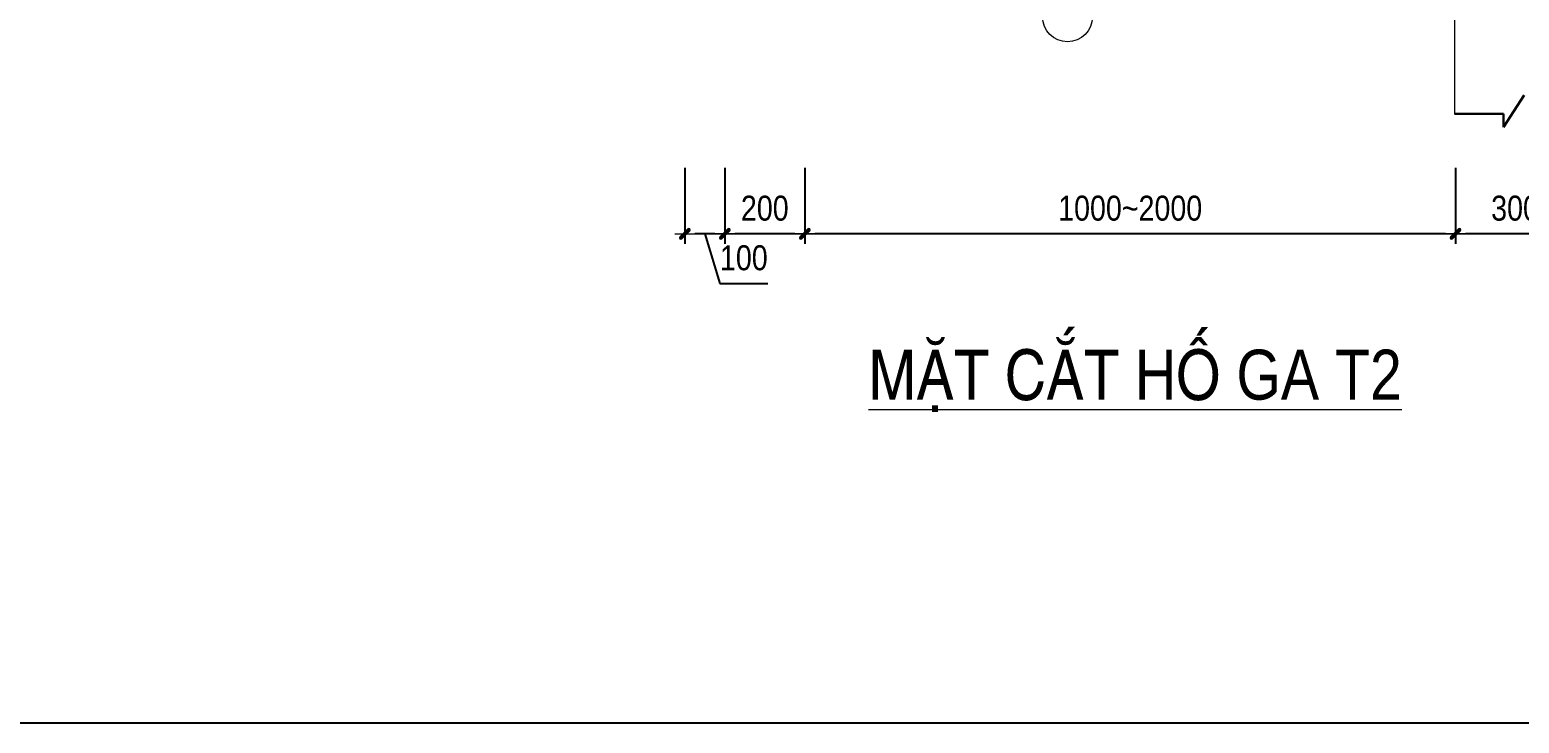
# Model space of a CAD drawing. Header units: millimetres. Extents: x -3568569 to -3536212, y 773195 to 801582.
# Drawn here: x -3541880 to -3538154, y 773195 to 774930 of the extents above; entities that cross this region are included whole.
import ezdxf
from ezdxf.enums import TextEntityAlignment as Align

# ---------------------------------------------------------------- set-up
doc = ezdxf.new("R2010")
doc.units = ezdxf.units.MM
doc.header["$MEASUREMENT"] = 0
doc.linetypes.add('CENTER', pattern=[2, 1.25, -0.25, 0.25, -0.25])
doc.layers.get('0').update_dxf_attribs({"lineweight": 9})
doc.layers.get('Defpoints').update_dxf_attribs({"color": 10, "lineweight": 0})
for name, color, linetype, lineweight in [('CTHEP', 4, 'Continuous', 30), ('DBAO', 2, 'Continuous', 13), ('DGIONG', 1, 'Continuous', 13), ('KTH', 154, 'Continuous', 15), ('STICK', 1, 'Continuous', 9), ('TEXT', 7, 'Continuous', 15)]:
    doc.layers.add(name, color=color, linetype=linetype, lineweight=lineweight)
doc.layers.add('S-Gridline', color=7, linetype='CENTER')
doc.styles.add('TTP-HelCon', font='VHELVCN_0.TTF')
doc.dimstyles.new('TTP-25', dxfattribs={"dimscale": 25, "dimtxt": 2.5, "dimasz": 1, "dimexe": 1, "dimexo": 1, "dimgap": 0.09, "dimtad": 0, "dimdec": 4, "dimrnd": 5, "dimzin": 9, "dimdsep": 46, "dimtxsty": 'TTP-HelCon', "dimblk": 'Stick', "dimcen": 0.09, "dimdle": 1.5, "dimclrd": 256, "dimclre": 256, "dimclrt": 1, "dimadec": 0, "dimazin": 0, "dimtfac": 1, "dimtdec": 4, "dimtmove": 0, "dimatfit": 3, "dimldrblk": 'ARCHTICK', "dimfxl": 1, "dimtvp": 1, "dimtolj": 1, "dimtzin": 0, "dimarcsym": 0})

# ---------------------------------------------------------------- blocks, each defined once
blk = doc.blocks.new('Stick')
at = {"layer": 'STICK'}
h = blk.add_hatch(color=256, dxfattribs=at)
edge = h.paths.add_edge_path()
edge.add_line((0.3, 0.5), (-0.5, -0.3))
edge.add_arc((-0.4, -0.4), 0.141, 135, 315)
edge.add_line((-0.3, -0.5), (0.5, 0.3))
edge.add_arc((0.4, 0.4), 0.141, 315, 495)
blk.add_line((1, 0), (-1, 0), dxfattribs=at)
blk.add_lwpolyline([(0.3, 0.5), (-0.5, -0.3, 1), (-0.3, -0.5), (0.5, 0.3, 1), (0.3, 0.5, 1)], format="xyb", dxfattribs=at)
blk = doc.blocks.new('*D433')
at = {"layer": 'Defpoints', "color": 0, "ltscale": 0.8, "transparency": 16777216}
for p in [(-3538313.7, 774609.7), (-3538016.1, 774609.7), (-3538313.7, 774419.2)]:
    blk.add_point(p, dxfattribs=at)
at = {"layer": 'KTH', "lineweight": -2, "ltscale": 0.8, "transparency": 16777216}
for p, q in [((-3538313.7, 774584.7), (-3538313.7, 774394.2)), ((-3538016.1, 774584.7), (-3538016.1, 774394.2)), ((-3538041.1, 774419.2), (-3538288.7, 774419.2))]:
    blk.add_line(p, q, dxfattribs=at)
at = {"layer": 'KTH', "lineweight": -2, "ltscale": 0.8, "transparency": 16777216, "xscale": 25, "yscale": 25, "zscale": 25, "rotation": 180}
blk.add_blockref('Stick', (-3538313.7, 774419.2), dxfattribs=at)
at = {"layer": 'KTH', "lineweight": -2, "ltscale": 0.8, "transparency": 16777216, "xscale": 25, "yscale": 25, "zscale": 25}
blk.add_blockref('Stick', (-3538016.1, 774419.2), dxfattribs=at)
at = {"layer": 'KTH', "color": 1, "ltscale": 0.8, "transparency": 16777216, "insert": (-3538164.9, 774483), "char_height": 62.5, "attachment_point": 5, "style": 'TTP-HelCon'}
blk.add_mtext('\\A1;300', dxfattribs=at)
blk = doc.blocks.new('_ArchTick')
at = {"color": 0, "linetype": 'ByBlock', "const_width": 0.15}
blk.add_lwpolyline([(-0.5, -0.5), (0.5, 0.5)], dxfattribs=at)
blk = doc.blocks.new('*D434')
at = {"layer": 'Defpoints', "color": 0, "ltscale": 0.8, "transparency": 16777216}
for p in [(-3539941.6, 774609.7), (-3538313.7, 774609.7), (-3539941.6, 774419.2)]:
    blk.add_point(p, dxfattribs=at)
at = {"layer": 'KTH', "lineweight": -2, "ltscale": 0.8, "transparency": 16777216}
for p, q in [((-3539941.6, 774584.7), (-3539941.6, 774394.2)), ((-3538313.7, 774584.7), (-3538313.7, 774394.2)), ((-3538338.7, 774419.2), (-3539916.6, 774419.2))]:
    blk.add_line(p, q, dxfattribs=at)
at = {"layer": 'KTH', "lineweight": -2, "ltscale": 0.8, "transparency": 16777216, "xscale": 25, "yscale": 25, "zscale": 25, "rotation": 180}
blk.add_blockref('Stick', (-3539941.6, 774419.2), dxfattribs=at)
at = {"layer": 'KTH', "lineweight": -2, "ltscale": 0.8, "transparency": 16777216, "xscale": 25, "yscale": 25, "zscale": 25}
blk.add_blockref('Stick', (-3538313.7, 774419.2), dxfattribs=at)
at = {"layer": 'KTH', "color": 1, "ltscale": 0.8, "transparency": 16777216, "insert": (-3539127.6, 774483), "char_height": 62.5, "attachment_point": 5, "style": 'TTP-HelCon'}
blk.add_mtext('\\A1;1000~2000', dxfattribs=at)
blk = doc.blocks.new('*D435')
at = {"layer": 'Defpoints', "color": 0, "ltscale": 0.8, "transparency": 16777216}
for p in [(-3540141.6, 774609.7), (-3539941.6, 774609.7), (-3540141.6, 774419.2)]:
    blk.add_point(p, dxfattribs=at)
at = {"layer": 'KTH', "lineweight": -2, "ltscale": 0.8, "transparency": 16777216}
for p, q in [((-3540141.6, 774584.7), (-3540141.6, 774394.2)), ((-3539941.6, 774584.7), (-3539941.6, 774394.2)), ((-3539966.6, 774419.2), (-3540116.6, 774419.2))]:
    blk.add_line(p, q, dxfattribs=at)
at = {"layer": 'KTH', "lineweight": -2, "ltscale": 0.8, "transparency": 16777216, "xscale": 25, "yscale": 25, "zscale": 25, "rotation": 180}
blk.add_blockref('Stick', (-3540141.6, 774419.2), dxfattribs=at)
at = {"layer": 'KTH', "lineweight": -2, "ltscale": 0.8, "transparency": 16777216, "xscale": 25, "yscale": 25, "zscale": 25}
blk.add_blockref('Stick', (-3539941.6, 774419.2), dxfattribs=at)
at = {"layer": 'KTH', "color": 1, "ltscale": 0.8, "transparency": 16777216, "insert": (-3540041.6, 774483), "char_height": 62.5, "attachment_point": 5, "style": 'TTP-HelCon'}
blk.add_mtext('\\A1;200', dxfattribs=at)
blk = doc.blocks.new('*D436')
at = {"layer": 'Defpoints', "color": 0, "ltscale": 0.8, "transparency": 16777216}
for p in [(-3540241.6, 774609.7), (-3540141.6, 774609.7), (-3540241.6, 774419.2)]:
    blk.add_point(p, dxfattribs=at)
at = {"layer": 'KTH', "lineweight": -2, "ltscale": 0.8, "transparency": 16777216}
for p, q in [((-3540241.6, 774584.7), (-3540241.6, 774394.2)), ((-3540141.6, 774584.7), (-3540141.6, 774394.2)), ((-3540166.6, 774419.2), (-3540216.6, 774419.2)), ((-3540191.6, 774419.2), (-3540154.4, 774295)), ((-3540154.4, 774295), (-3540033.7, 774295))]:
    blk.add_line(p, q, dxfattribs=at)
at = {"layer": 'KTH', "lineweight": -2, "ltscale": 0.8, "transparency": 16777216, "xscale": 25, "yscale": 25, "zscale": 25, "rotation": 180}
blk.add_blockref('Stick', (-3540241.6, 774419.2), dxfattribs=at)
at = {"layer": 'KTH', "lineweight": -2, "ltscale": 0.8, "transparency": 16777216, "xscale": 25, "yscale": 25, "zscale": 25}
blk.add_blockref('Stick', (-3540141.6, 774419.2), dxfattribs=at)
at = {"layer": 'KTH', "color": 1, "ltscale": 0.8, "transparency": 16777216, "insert": (-3540094, 774358.9), "char_height": 62.5, "attachment_point": 5, "style": 'TTP-HelCon'}
blk.add_mtext('\\A1;100', dxfattribs=at)

msp = doc.modelspace()

# ---------------------------------------------------------------- linework, layer by layer
at = {"layer": 'CTHEP', "ltscale": 0.8}
for p, q in [((-3538194.16145, 774686.32254), (-3538141.70819, 774765.89356)), ((-3538316.07543, 774719.77597), (-3538194.16145, 774719.77597)), ((-3538194.16145, 774719.77597), (-3538194.16145, 774686.32254))]:
    msp.add_line(p, q, dxfattribs=at)
at = {"layer": 'DBAO'}
msp.add_line((-3538316.07543, 775281.20064), (-3538316.07543, 774719.77597), dxfattribs=at)
at = {"layer": 'DGIONG'}
msp.add_circle((-3539284.36979, 774962.16014), 62.5, dxfattribs=at)
at = {"layer": 'S-Gridline'}
msp.add_lwpolyline([(-3547942.57394, 782086.78463), (-3536211.7108, 782086.78463), (-3536211.7108, 773194.82945), (-3547942.57394, 773194.82945)], close=True, dxfattribs=at)

# ---------------------------------------------------------------- texts
at = {"layer": 'TEXT', "color": 1, "style": 'TTP-HelCon'}
msp.add_text('%%UMAËT CAÉT HOÁ GA T2', height=125, dxfattribs=at).set_placement((-3539115.05118, 774004.36947), align=Align.CENTER)

# ---------------------------------------------------------------- dimensions: what is measured, and where the dimension line sits
at = {"layer": 'KTH', "color": 2, "ltscale": 0.8}
for base, p1, p2, picture, middle in [((-3540241.59714, 774419.17014), (-3540141.59714, 774609.72508), (-3540241.59714, 774609.72508), '*D436', (-3540152.10964, 774358.87848)), ((-3540141.59714, 774419.17014), (-3539941.59714, 774609.72508), (-3540141.59714, 774609.72508), '*D435', (-3540041.59714, 774483.00348)), ((-3538313.70174, 774419.17014), (-3538016.07543, 774609.72508), (-3538313.70174, 774609.72508), '*D433', (-3538164.88858, 774483.00348))]:
    dim = msp.add_linear_dim(base=base, p1=p1, p2=p2, angle=180, dimstyle='TTP-25', override={"dimtmove": 1}, dxfattribs=at)
    dim.commit()
    dim.dimension.update_dxf_attribs({"geometry": picture, "text_midpoint": middle})
dim = msp.add_linear_dim(base=(-3539941.59714, 774419.17014), p1=(-3538313.70174, 774609.72508), p2=(-3539941.59714, 774609.72508), angle=180, text='1000~2000', dimstyle='TTP-25', override={"dimtmove": 1}, dxfattribs=at)
dim.commit()
dim.dimension.update_dxf_attribs({"geometry": '*D434', "text_midpoint": (-3539127.64944, 774483.00348)})

doc.saveas('drawing.dxf')
